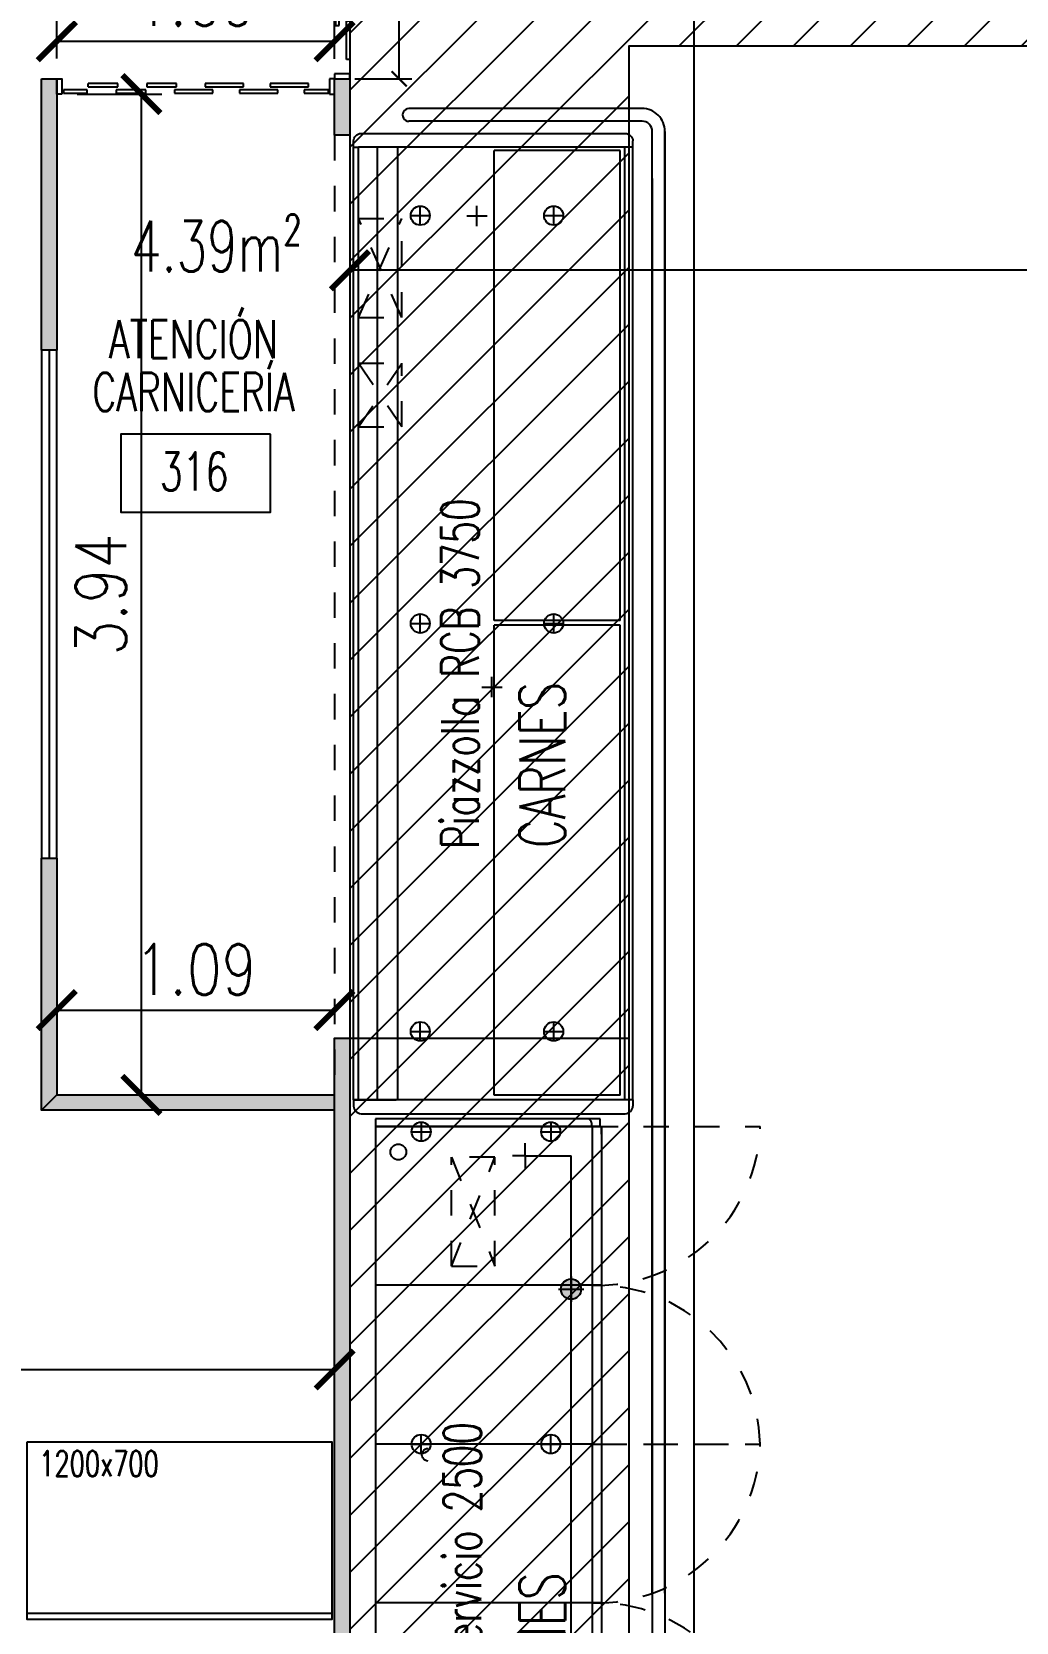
# Model space of a CAD drawing. Header units: millimetres. Extents: x -129 to 3172, y -143 to 919.
# Drawn here: x -33.93 to -30.05, y 21.91 to 28.17 of the extents above; entities that cross this region are included whole.
import ezdxf
from ezdxf.enums import TextEntityAlignment as Align

# ---------------------------------------------------------------- set-up
doc = ezdxf.new("R2010")
doc.units = ezdxf.units.MM
doc.header["$LTSCALE"] = 0.1
for name, pattern in [('DASHED2', [0.375, 0.25, -0.125]), ('HIDDEN', [9.525, 6.35, -3.175]), ('PLANO BASE ROCA II-2$0$HIDDEN', [0.375, 0.25, -0.125]), ('TRATTEGGIATA2', [0.375, 0.25, -0.125])]:
    doc.linetypes.add(name, pattern=pattern)
for name, color, linetype in [('A-CAMARA', 160, 'Continuous'), ('C-CÁMARA', 8, 'Continuous'), ('Cenefa perimetral', 4, 'Continuous'), ('D-AISI BAJA', 8, 'Continuous'), ('E-AC INOX', 112, 'Continuous'), ('E-EXHIBIDORAS', 8, 'Continuous'), ('E-TXT', 7, 'Continuous'), ('H-HATCH PANEL  6', 150, 'Continuous'), ('R-CUADRO REF', 1, 'Continuous'), ('R-NOMBRE LOCAL', 7, 'Continuous'), ('zA-COTAS', 1, 'Continuous'), ('zA-TXT SUPS', 2, 'Continuous')]:
    doc.layers.add(name, color=color, linetype=linetype)
doc.styles.add('ROMANS', font='ROMANS.SHX', dxfattribs={"width": 0.8, "height": 0.2})
doc.styles.get("Standard").update_dxf_attribs({"font": 'arial.ttf'})
doc.styles.add('TESTI15', font='romans.shx', dxfattribs={"width": 0.9, "height": 1.5})
doc.styles.add('VAUX', font='romans.shx', dxfattribs={"width": 0.85})
doc.dimstyles.new('COTA 1-125', dxfattribs={"dimtxt": 0.2, "dimasz": 0.15, "dimexe": 0.08, "dimexo": 0.08, "dimgap": 0.06, "dimtad": 1, "dimzin": 0, "dimdsep": 46, "dimtxsty": 'ROMANS', "dimblk": 'ARCHTICK', "dimcen": 0, "dimclrd": 256, "dimclre": 8, "dimclrt": 3, "dimadec": 0, "dimazin": 0, "dimtfac": 1, "dimtofl": 0, "dimtmove": 0, "dimatfit": 3, "dimldrblk": 'ARCHTICK', "dimfxl": 1, "dimtolj": 1, "dimtzin": 0, "dimlwd": -1, "dimlwe": -1, "dimarcsym": 0})
doc.dimstyles.new('MIG-LATERAL-CHICO', dxfattribs={"dimtxt": 0.12, "dimasz": 0.06, "dimexe": 0.05, "dimexo": 0.02, "dimgap": 0.005, "dimtad": 0, "dimrnd": 0.005, "dimzin": 0, "dimdsep": 46, "dimtxsty": 'ROMANS', "dimblk1": 'ARCHTICK', "dimblk2": 'ARCHTICK', "dimsah": 1, "dimcen": 2.5, "dimclrd": 1, "dimclre": 8, "dimclrt": 3, "dimadec": 0, "dimazin": 0, "dimtfac": 1, "dimtmove": 0, "dimatfit": 3, "dimldrblk": 'ARCHTICK', "dimfxl": 1, "dimtolj": 1, "dimtzin": 0, "dimarcsym": 0})

# ---------------------------------------------------------------- blocks, each defined once
blk = doc.blocks.new('cortina')
at = {"layer": 'C-CÁMARA'}
for p, q in [((-0.4312, 0.1011, 0.0008), (-0.4512, 0.1011, 0.0008)), ((-0.4312, 0.0411, 0.0008), (-0.4312, 0.1011, 0.0008)), ((-0.3311, 0.0974, -0.0413), (-0.4266, 0.0974, -0.0413)), ((-0.4266, 0.0974, -0.0413), (-0.4266, 0.0838, -0.0413)), ((-0.4266, 0.0838, -0.0413), (-0.3311, 0.0838, -0.0413)), ((-0.1975, 0.0732, -0.0413), (-0.3489, 0.0732, -0.0413)), ((-0.3489, 0.0732, -0.0413), (-0.3489, 0.0596, -0.0413)), ((-0.3311, 0.0838, -0.0413), (-0.3311, 0.0974, -0.0413)), ((-0.0766, 0.0974, -0.0413), (-0.228, 0.0974, -0.0413)), ((-0.228, 0.0974, -0.0413), (-0.228, 0.0838, -0.0413)), ((-0.228, 0.0838, -0.0413), (-0.0766, 0.0838, -0.0413)), ((-0.1975, 0.0596, -0.0413), (-0.1975, 0.0732, -0.0413)), ((0.0585, 0.0732, -0.0413), (-0.0929, 0.0732, -0.0413)), ((-0.0929, 0.0732, -0.0413), (-0.0929, 0.0596, -0.0413)), ((-0.0766, 0.0838, -0.0413), (-0.0766, 0.0974, -0.0413)), ((0.1794, 0.0974, -0.0413), (0.028, 0.0974, -0.0413)), ((0.028, 0.0974, -0.0413), (0.028, 0.0838, -0.0413)), ((0.028, 0.0838, -0.0413), (0.1794, 0.0838, -0.0413)), ((0.0585, 0.0596, -0.0413), (0.0585, 0.0732, -0.0413)), ((0.1715, 0.0732, -0.0413), (0.1715, 0.0596, -0.0413)), ((0.2885, 0.0732, -0.0413), (0.1715, 0.0732, -0.0413)), ((0.1794, 0.0838, -0.0413), (0.1794, 0.0974, -0.0413)), ((0.2885, 0.0596, -0.0413), (0.2885, 0.0732, -0.0413)), ((0.2925, 0.0974, -0.0413), (0.2925, 0.0838, -0.0413)), ((0.4094, 0.0974, -0.0413), (0.2925, 0.0974, -0.0413)), ((0.2925, 0.0838, -0.0413), (0.4094, 0.0838, -0.0413)), ((0.4016, 0.0732, -0.0413), (0.4016, 0.0596, -0.0413)), ((0.5185, 0.0732, -0.0413), (0.4016, 0.0732, -0.0413)), ((0.4094, 0.0838, -0.0413), (0.4094, 0.0974, -0.0413)), ((0.5185, 0.0732, -0.0413), (0.5185, 0.0596, -0.0413)), ((0.5225, 0.0974, -0.0413), (0.5225, 0.0838, -0.0413)), ((0.6156, 0.0974, -0.0413), (0.5225, 0.0974, -0.0413)), ((0.5225, 0.0838, -0.0413), (0.6156, 0.0838, -0.0413)), ((0.6156, 0.0838, -0.0413), (0.6156, 0.0974, -0.0413)), ((-0.4512, 0.0411, 0.0008), (-0.4312, 0.0411, 0.0008)), ((-0.3489, 0.0596, -0.0413), (-0.1975, 0.0596, -0.0413)), ((-0.0929, 0.0596, -0.0413), (0.0585, 0.0596, -0.0413)), ((0.1715, 0.0596, -0.0413), (0.2885, 0.0596, -0.0413)), ((0.4016, 0.0596, -0.0413), (0.5185, 0.0596, -0.0413))]:
    blk.add_line(p, q, dxfattribs=at)
at = {"layer": 'C-CÁMARA', "elevation": -0.0116}
blk.add_lwpolyline([(0.6223, 0.1011), (0.6423, 0.1011), (0.6423, 0.0411), (0.6223, 0.0411)], close=True, dxfattribs=at)
blk = doc.blocks.new('N Local')
at = {"layer": 'R-CUADRO REF'}
blk.add_lwpolyline([(6337.1934, -934.8286), (6337.93, -934.8286), (6337.93, -935.2124), (6337.1934, -935.2124)], close=True, dxfattribs=at)
at = {"layer": 'R-CUADRO REF', "lineweight": 0, "style": 'VAUX', "width": 0.85}
blk.add_attdef('NUMERO', text='', height=0.1823, dxfattribs=at).set_placement((6337.5847, -935.1061), align=Align.CENTER)
at = {"layer": 'R-NOMBRE LOCAL', "lineweight": 0, "style": 'VAUX', "width": 0.85}
for p in [(6337.5718, -934.4549), (6337.5718, -934.7149)]:
    blk.add_attdef('NOMBRE', text='', height=0.1823, dxfattribs=at).set_placement(p, align=Align.CENTER)
blk = doc.blocks.new('Mesada 1200x700')
at = {"layer": 'E-AC INOX', "elevation": -0.0163}
for points in [[(-82.3413, 17.0489), (-81.1413, 17.0489), (-81.1413, 16.3489), (-82.3413, 16.3489)], [(-82.3413, 16.3739), (-81.1413, 16.3739), (-81.1413, 16.3489), (-82.3413, 16.3489)]]:
    blk.add_lwpolyline(points, close=True, dxfattribs=at)
at = {"layer": 'E-TXT', "insert": (-82.2938, 17.0132, -0.0163), "char_height": 0.1, "attachment_point": 1, "style": 'TESTI15'}
blk.add_mtext_dynamic_manual_height_columns('{\\W0.7;1200x700}', width=1.152489, gutter_width=12.5, heights=[0], dxfattribs=at)
blk = doc.blocks.new('CORTINA 120')
at = {"layer": 'C-CÁMARA'}
for p, q in [((-1.1879, 0), (-1.2079, 0)), ((-1.1879, -0.06), (-1.1879, 0)), ((-0.0137, -0.06, 0.0102), (-0.0137, 0, 0.0102)), ((-0.0137, 0, 0.0102), (0.0063, 0, 0.0102)), ((-1.2079, -0.06), (-1.1879, -0.06)), ((-0.9913, -0.0037, -0.0421), (-1.1427, -0.0037, -0.0421)), ((-1.1427, -0.0037, -0.0421), (-1.1427, -0.0173, -0.0421)), ((-1.1427, -0.0173, -0.0421), (-0.9913, -0.0173, -0.0421)), ((-1.0102, -0.06), (-1.0102, -0.0464)), ((-1.0102, -0.0464), (-0.8588, -0.0464)), ((-0.8588, -0.06), (-1.0102, -0.06)), ((-0.9913, -0.0173, -0.0421), (-0.9913, -0.0037, -0.0421)), ((-0.7286, -0.0037, -0.0421), (-0.88, -0.0037, -0.0421)), ((-0.88, -0.0037, -0.0421), (-0.88, -0.0173, -0.0421)), ((-0.88, -0.0173, -0.0421), (-0.7286, -0.0173, -0.0421)), ((-0.8588, -0.0464), (-0.8588, -0.06)), ((-0.7475, -0.0464), (-0.5961, -0.0464)), ((-0.7475, -0.06), (-0.7475, -0.0464)), ((-0.5961, -0.06), (-0.7475, -0.06)), ((-0.7286, -0.0173, -0.0421), (-0.7286, -0.0037, -0.0421)), ((-0.4725, -0.0037, -0.0421), (-0.6239, -0.0037, -0.0421)), ((-0.6239, -0.0037, -0.0421), (-0.6239, -0.0173, -0.0421)), ((-0.6239, -0.0173, -0.0421), (-0.4725, -0.0173, -0.0421)), ((-0.5961, -0.0464), (-0.5961, -0.06)), ((-0.4897, -0.06), (-0.4897, -0.0464)), ((-0.4897, -0.0464), (-0.3384, -0.0464)), ((-0.3384, -0.06), (-0.4897, -0.06)), ((-0.4725, -0.0173, -0.0421), (-0.4725, -0.0037, -0.0421)), ((-0.3556, -0.0173, -0.0421), (-0.3556, -0.0037, -0.0421)), ((-0.3556, -0.0037, -0.0421), (-0.2042, -0.0037, -0.0421)), ((-0.2042, -0.0173, -0.0421), (-0.3556, -0.0173, -0.0421)), ((-0.3384, -0.0464), (-0.3384, -0.06)), ((-0.07, -0.0464), (-0.2214, -0.0464)), ((-0.2214, -0.0464), (-0.2214, -0.06)), ((-0.2214, -0.06), (-0.07, -0.06)), ((-0.2042, -0.0037, -0.0421), (-0.2042, -0.0173, -0.0421)), ((-0.07, -0.06), (-0.07, -0.0464)), ((0.0063, -0.06, 0.0102), (-0.0137, -0.06, 0.0102))]:
    blk.add_line(p, q, dxfattribs=at)
blk = doc.blocks.new('_ARCHTICK')
at = {"color": 0, "linetype": 'ByBlock', "const_width": 0.15}
blk.add_lwpolyline([(-0.5, -0.5), (0.5, 0.5)], dxfattribs=at)
blk = doc.blocks.new('*D344')
at = {"layer": 'Defpoints', "color": 0, "transparency": 16777216}
for p in [(-32.6763, 29.1847, 0.0003), (-32.4824, 29.1847), (-32.6763, 27.9847, 0.0003)]:
    blk.add_point(p, dxfattribs=at)
at = {"layer": 'zA-COTAS', "color": 8, "lineweight": -2, "transparency": 16777216}
for p, q in [((-32.6563, 29.1847), (-32.4324, 29.1847)), ((-32.6563, 27.9847), (-32.4324, 27.9847))]:
    blk.add_line(p, q, dxfattribs=at)
at = {"layer": 'zA-COTAS', "color": 1, "lineweight": -2, "transparency": 16777216}
for p, q in [((-32.4824, 29.1847), (-32.4824, 28.8221)), ((-32.4824, 27.9847), (-32.4824, 28.3473))]:
    blk.add_line(p, q, dxfattribs=at)
at = {"layer": 'zA-COTAS', "color": 1, "lineweight": -2, "transparency": 16777216, "xscale": 0.06, "yscale": 0.06, "zscale": 0.06}
for p, rotation in [((-32.4824, 29.1847), 90), ((-32.4824, 27.9847), 270)]:
    blk.add_blockref('_ARCHTICK', p, dxfattribs=dict(at, rotation=rotation))
at = {"layer": 'zA-COTAS', "color": 3, "transparency": 16777216, "insert": (-32.4824, 28.5847), "char_height": 0.2, "attachment_point": 5, "rotation": 90, "style": 'ROMANS'}
blk.add_mtext('\\A1;1.20', dxfattribs=at)
blk = doc.blocks.new('lateral derecho')
at = {"layer": 'E-EXHIBIDORAS'}
for p, q in [((412153.2, 429715.3), (412153.2, 430550.3)), ((412153.2, 429665.3), (412153.2, 430550.3)), ((412153.2, 430550.3), (412153.2, 429700.3)), ((412153.2, 430550.3), (412153.2, 429700.3)), ((412183.2, 430550.3), (412153.2, 430550.3)), ((412153.2, 430550.3), (412153.2, 429700.3)), ((412183.2, 429665.3), (412183.2, 430550.3))]:
    blk.add_line(p, q, dxfattribs=at)
at = {"layer": 'E-EXHIBIDORAS', "linetype": 'ByBlock'}
for p, q in [((412153.2, 429665.3), (412153.2, 430550.3)), ((412183.2, 429665.3), (412183.2, 430550.3)), ((412183.2, 429665.3), (412183.2, 430550.3)), ((412183.2, 429665.3), (412183.2, 430550.3)), ((412168.2, 429700.3), (412153.2, 429700.3)), ((412183.2, 429665.3), (412183.2, 429715.3)), ((412153.2, 429665.3), (412183.2, 429665.3))]:
    blk.add_line(p, q, dxfattribs=at)
blk.add_arc((412167.3, 429716.1), 15.8, 272.96352, 357.03648, dxfattribs=at)
blk = doc.blocks.new('COSTAN-REFERENCIA DE DESAGÜES')
at = {"layer": 'E-EXHIBIDORAS'}
blk.add_hatch(color=256, dxfattribs=at).paths.add_polyline_path([(40, 0, 1), (-40, 0, 1)])
blk.add_circle((0, 0), 40, dxfattribs=at)
blk = doc.blocks.new('LI_TL1_N_ ECO 250')
at = {"layer": 'E-EXHIBIDORAS'}
for p, q in [((2500, 0), (0, 0)), ((0, 0), (0, -855)), ((625, -890), (625, 0)), ((1250, -855), (1250, 0)), ((1875, -890), (1875, 0)), ((2500, -855), (2500, 0)), ((-17.6, -180), (57.6, -180)), ((20, -142.4), (20, -217.6)), ((1212.4, -180), (1287.6, -180)), ((1250, -142.4), (1250, -217.6)), ((2517.6, -180), (2442.4, -180)), ((2480, -142.4), (2480, -217.6)), ((121.7, -590), (121.7, -540)), ((2385, -590), (2385, -540)), ((121.7, -590), (71.7, -590)), ((121.7, -590), (121.7, -640)), ((121.7, -590), (171.7, -590)), ((2385, -590), (2335, -590)), ((2385, -590), (2385, -640)), ((2385, -590), (2435, -590)), ((20, -652.4), (20, -727.6)), ((121.7, -770), (121.7, -645)), ((1250, -652.4), (1250, -727.6)), ((2385, -645), (2385, -770)), ((2480, -652.4), (2480, -727.6)), ((-17.6, -690), (57.6, -690)), ((1212.4, -690), (1287.6, -690)), ((1860, -720), (1860, -820)), ((2517.6, -690), (2442.4, -690)), ((121.7, -770), (2385, -770)), ((1910, -770), (1810, -770)), ((0, -855), (2500, -855)), ((0, -855), (0, -890)), ((2500, -890), (0, -890)), ((2470, -890), (2500, -890))]:
    blk.add_line(p, q, dxfattribs=at)
at = {"layer": 'E-EXHIBIDORAS', "linetype": 'TRATTEGGIATA2'}
for p, q in [((1950, -300), (2380, -300)), ((1950, -300), (2380, -470)), ((2380, -300), (1950, -470)), ((1950, -300), (1950, -470)), ((2380, -470), (2380, -300)), ((1950, -470), (2380, -470))]:
    blk.add_line(p, q, dxfattribs=at)
at = {"layer": 'E-EXHIBIDORAS', "linetype": 'DASHED2'}
for p, q in [((1250, -855), (1250, -1515)), ((2500, -855), (2500, -1515)), ((0, -890), (0, -1515)), ((1250, -890), (1250, -1515))]:
    blk.add_line(p, q, dxfattribs=at)
at = {"layer": 'E-EXHIBIDORAS'}
for centre, radius in [((2400, -90), 31), ((20, -180), 37.6), ((1250, -180), 37.6), ((2480, -180), 37.6), ((20, -690), 37.6), ((1250, -690), 37.6), ((2480, -690), 37.6)]:
    blk.add_circle(centre, radius, dxfattribs=at)
at = {"layer": 'E-EXHIBIDORAS', "linetype": 'DASHED2'}
for centre, start, end in [((-17.5, -872.5), 271.5602, 1.5602), ((1267.5, -872.5), 178.4398, 268.4398), ((1232.5, -872.5), 271.5602, 1.5602), ((2517.5, -872.5), 178.4398, 268.4398)]:
    blk.add_arc(centre, 642.7, start, end, dxfattribs=at)
at = {"layer": 'E-EXHIBIDORAS'}
blk.add_blockref('COSTAN-REFERENCIA DE DESAGÜES', (1860, -770), dxfattribs=at)
at = {"layer": 'E-TXT', "insert": (88.8, -268.1), "char_height": 148, "attachment_point": 1}
blk.add_mtext_dynamic_manual_height_columns('{\\Fromans|c0;\\W0.7;Autoservicio 2500}', width=2517.267, gutter_width=1.38, heights=[0], dxfattribs=at)
blk = doc.blocks.new('POSICION DE DESAGUE')
for p, q in [((-40, 0), (40, 0)), ((0, 40), (0, -40))]:
    blk.add_line(p, q)
blk = doc.blocks.new('PIAZZOLLA RCB 375')
at = {"layer": 'E-EXHIBIDORAS'}
for p, q in [((0, 0), (3750, 0)), ((0, -20), (0, 0)), ((0, -1100), (0, -20)), ((0, -20), (3750, -20)), ((0, -20), (0, -94)), ((3750, -1100), (3750, -20)), ((0, -94), (3750, -94)), ((0, -94), (0, -168)), ((0, -174), (3750, -174)), ((269, -225.4), (269, -300.6)), ((1875, -225.4), (1875, -300.6)), ((3481, -225.4), (3481, -300.6)), ((231.4, -263), (306.6, -263)), ((1837.4, -263), (1912.6, -263)), ((3443.4, -263), (3518.6, -263)), ((18, -1050), (18, -554)), ((18, -554), (1869, -554)), ((1869, -1050), (1869, -554)), ((1887, -1050), (1887, -554)), ((1887, -554), (3738, -554)), ((3738, -1050), (3738, -554)), ((269, -750.4), (269, -825.6)), ((1875, -750.4), (1875, -825.6)), ((3481, -750.4), (3481, -825.6)), ((231.4, -788), (306.6, -788)), ((1837.4, -788), (1912.6, -788)), ((3443.4, -788), (3518.6, -788)), ((18, -1050), (1869, -1050)), ((1887, -1050), (3738, -1050)), ((0, -1068), (3750, -1068)), ((0, -1100), (3750, -1100))]:
    blk.add_line(p, q, dxfattribs=at)
at = {"layer": 'E-EXHIBIDORAS', "linetype": 'TRATTEGGIATA2'}
for p, q in [((2650, -20), (2900, -20)), ((2650, -20), (2650, -190)), ((2650, -190), (2900, -20)), ((2650, -20), (2900, -190)), ((2900, -20), (2900, -190)), ((3080, -20), (3470, -20)), ((3080, -20), (3080, -190)), ((3080, -190), (3470, -20)), ((3080, -20), (3470, -190)), ((3470, -20), (3470, -190)), ((2650, -190), (2900, -190)), ((3080, -190), (3470, -190))]:
    blk.add_line(p, q, dxfattribs=at)
at = {"layer": 'E-EXHIBIDORAS'}
for centre in [(269, -263), (1875, -263), (3481, -263), (269, -788), (1875, -788), (3481, -788)]:
    blk.add_circle(centre, 37.6, dxfattribs=at)
for p in [(3480, -486), (1625, -545)]:
    blk.add_blockref('POSICION DE DESAGUE', p, dxfattribs=at)
at = {"layer": 'E-TXT', "insert": (986.8, -345.6), "char_height": 148, "attachment_point": 1}
blk.add_mtext_dynamic_manual_height_columns('{\\Fromans|c0;\\W0.7;Piazzolla RCB 3750}', width=1930.553, gutter_width=1.38, heights=[0], dxfattribs=at)
blk = doc.blocks.new('PIAZZOLLA STD SX')
at = {"layer": 'E-EXHIBIDORAS'}
for p, q in [((0, 0), (-25, 0)), ((0, 0), (0, -20)), ((-55, -30), (-55, -1070)), ((-55, -30), (-55, -30)), ((0, -1100), (0, -20)), ((-55, -1070), (-55, -1070)), ((0, -1100), (-25, -1100))]:
    blk.add_line(p, q, dxfattribs=at)
for centre, start, end in [((-23.2, -31.8), 93.16582, 176.83418), ((-23.2, -1068.2), 183.16582, 266.83418)]:
    blk.add_arc(centre, 31.8, start, end, dxfattribs=at)
blk = doc.blocks.new('*D458')
at = {"layer": 'Defpoints', "color": 0, "transparency": 16777216}
for p in [(-33.8301, 24.3182, -0.0113), (-32.7369, 24.3182, -0.0113), (-32.7369, 24.3182)]:
    blk.add_point(p, dxfattribs=at)
at = {"layer": 'zA-COTAS', "transparency": 16777216}
blk.add_line((-33.8301, 24.3182), (-32.7369, 24.3182), dxfattribs=at)
at = {"layer": 'zA-COTAS', "transparency": 16777216, "xscale": 0.15, "yscale": 0.15, "zscale": 0.15, "rotation": 180}
blk.add_blockref('_ARCHTICK', (-33.8301, 24.3182), dxfattribs=at)
at = {"layer": 'zA-COTAS', "transparency": 16777216, "xscale": 0.15, "yscale": 0.15, "zscale": 0.15}
blk.add_blockref('_ARCHTICK', (-32.7369, 24.3182), dxfattribs=at)
at = {"layer": 'zA-COTAS', "color": 3, "transparency": 16777216, "insert": (-33.2835, 24.4782), "char_height": 0.2, "attachment_point": 5, "style": 'ROMANS'}
blk.add_mtext('\\A1;1.09', dxfattribs=at)
blk = doc.blocks.new('*D459')
at = {"layer": 'Defpoints', "color": 0, "transparency": 16777216}
for p in [(-33.8299, 27.9247, -0.0335), (-33.497, 27.9247), (-33.588, 23.9839, 0.0006)]:
    blk.add_point(p, dxfattribs=at)
at = {"layer": 'zA-COTAS', "color": 8, "linetype": 'HIDDEN', "transparency": 16777216}
for p, q in [((-33.7499, 27.9247), (-33.417, 27.9247)), ((-33.508, 23.9839), (-33.417, 23.9839))]:
    blk.add_line(p, q, dxfattribs=at)
at = {"layer": 'zA-COTAS', "transparency": 16777216}
blk.add_line((-33.497, 23.9839), (-33.497, 27.9247), dxfattribs=at)
at = {"layer": 'zA-COTAS', "transparency": 16777216, "xscale": 0.15, "yscale": 0.15, "zscale": 0.15}
for p, rotation in [((-33.497, 27.9247), 90), ((-33.497, 23.9839), 270)]:
    blk.add_blockref('_ARCHTICK', p, dxfattribs=dict(at, rotation=rotation))
at = {"layer": 'zA-COTAS', "color": 3, "transparency": 16777216, "insert": (-33.657, 25.9543), "char_height": 0.2, "attachment_point": 5, "rotation": 90, "style": 'ROMANS'}
blk.add_mtext('\\A1;3.94', dxfattribs=at)
blk = doc.blocks.new('*D462')
at = {"layer": 'Defpoints', "color": 0, "transparency": 16777216}
for p in [(-32.7364, 22.903), (-36.1884, 21.9081, 0.0003), (-32.7364, 21.9104, 0.0003)]:
    blk.add_point(p, dxfattribs=at)
at = {"layer": 'zA-COTAS', "color": 8, "linetype": 'HIDDEN', "transparency": 16777216}
for p, q in [((-36.1884, 21.9881), (-36.1884, 22.983)), ((-32.7364, 21.9904), (-32.7364, 22.983))]:
    blk.add_line(p, q, dxfattribs=at)
at = {"layer": 'zA-COTAS', "transparency": 16777216}
blk.add_line((-36.1884, 22.903), (-32.7364, 22.903), dxfattribs=at)
at = {"layer": 'zA-COTAS', "transparency": 16777216, "xscale": 0.15, "yscale": 0.15, "zscale": 0.15, "rotation": 180}
blk.add_blockref('_ARCHTICK', (-36.1884, 22.903), dxfattribs=at)
at = {"layer": 'zA-COTAS', "transparency": 16777216, "xscale": 0.15, "yscale": 0.15, "zscale": 0.15}
blk.add_blockref('_ARCHTICK', (-32.7364, 22.903), dxfattribs=at)
at = {"layer": 'zA-COTAS', "color": 3, "transparency": 16777216, "insert": (-34.4624, 23.063), "char_height": 0.2, "attachment_point": 5, "style": 'ROMANS'}
blk.add_mtext('\\A1;3.45', dxfattribs=at)
blk = doc.blocks.new('*D488')
at = {"layer": 'Defpoints', "color": 0, "transparency": 16777216}
for p in [(-32.0143, 29.1847, 0), (-32.0143, 0.1851, 0), (-31.3217, 0.1851)]:
    blk.add_point(p, dxfattribs=at)
at = {"layer": 'zA-COTAS', "color": 8, "linetype": 'HIDDEN', "transparency": 16777216}
for p, q in [((-31.9343, 29.1847), (-31.2417, 29.1847)), ((-31.9343, 0.1851), (-31.2417, 0.1851))]:
    blk.add_line(p, q, dxfattribs=at)
at = {"layer": 'zA-COTAS', "transparency": 16777216}
blk.add_line((-31.3217, 29.1847), (-31.3217, 0.1851), dxfattribs=at)
at = {"layer": 'zA-COTAS', "transparency": 16777216, "xscale": 0.15, "yscale": 0.15, "zscale": 0.15}
for p, rotation in [((-31.3217, 29.1847), 90), ((-31.3217, 0.1851), 270)]:
    blk.add_blockref('_ARCHTICK', p, dxfattribs=dict(at, rotation=rotation))
at = {"layer": 'zA-COTAS', "color": 3, "transparency": 16777216, "insert": (-31.4817, 14.6849), "char_height": 0.2, "attachment_point": 5, "rotation": 90, "style": 'ROMANS'}
blk.add_mtext('\\A1;29.00', dxfattribs=at)
blk = doc.blocks.new('*D490')
at = {"layer": 'Defpoints', "color": 0, "transparency": 16777216}
for p in [(-32.6764, 27.6238, 0), (-5.607, 27.6238, 0), (-32.6764, 27.2312)]:
    blk.add_point(p, dxfattribs=at)
at = {"layer": 'zA-COTAS', "color": 8, "linetype": 'HIDDEN', "transparency": 16777216}
for p, q in [((-32.6764, 27.5438), (-32.6764, 27.1512)), ((-5.607, 27.5438), (-5.607, 27.1512))]:
    blk.add_line(p, q, dxfattribs=at)
at = {"layer": 'zA-COTAS', "transparency": 16777216}
blk.add_line((-5.607, 27.2312), (-32.6764, 27.2312), dxfattribs=at)
at = {"layer": 'zA-COTAS', "transparency": 16777216, "xscale": 0.15, "yscale": 0.15, "zscale": 0.15, "rotation": 180}
blk.add_blockref('_ARCHTICK', (-32.6764, 27.2312), dxfattribs=at)
at = {"layer": 'zA-COTAS', "transparency": 16777216, "xscale": 0.15, "yscale": 0.15, "zscale": 0.15}
blk.add_blockref('_ARCHTICK', (-5.607, 27.2312), dxfattribs=at)
at = {"layer": 'zA-COTAS', "color": 3, "transparency": 16777216, "insert": (-19.1417, 27.3912), "char_height": 0.2, "attachment_point": 5, "style": 'ROMANS'}
blk.add_mtext('\\A1;27.07', dxfattribs=at)
blk = doc.blocks.new('*D559')
at = {"layer": 'Defpoints', "color": 0, "transparency": 16777216}
for p in [(-32.7363, 28.1328), (-33.83, 27.9847), (-32.7363, 27.984)]:
    blk.add_point(p, dxfattribs=at)
at = {"layer": 'zA-COTAS', "color": 8, "linetype": 'HIDDEN', "transparency": 16777216}
for p, q in [((-33.83, 28.0647), (-33.83, 28.2128)), ((-32.7363, 28.064), (-32.7363, 28.2128))]:
    blk.add_line(p, q, dxfattribs=at)
at = {"layer": 'zA-COTAS', "transparency": 16777216}
blk.add_line((-33.83, 28.1328), (-32.7363, 28.1328), dxfattribs=at)
at = {"layer": 'zA-COTAS', "transparency": 16777216, "xscale": 0.15, "yscale": 0.15, "zscale": 0.15, "rotation": 180}
blk.add_blockref('_ARCHTICK', (-33.83, 28.1328), dxfattribs=at)
at = {"layer": 'zA-COTAS', "transparency": 16777216, "xscale": 0.15, "yscale": 0.15, "zscale": 0.15}
blk.add_blockref('_ARCHTICK', (-32.7363, 28.1328), dxfattribs=at)
at = {"layer": 'zA-COTAS', "color": 3, "transparency": 16777216, "insert": (-33.2832, 28.2928), "char_height": 0.2, "attachment_point": 5, "style": 'ROMANS'}
blk.add_mtext('\\A1;1.09', dxfattribs=at)

msp = doc.modelspace()

# ---------------------------------------------------------------- hatches: boundary and pattern name
at = {"layer": 'Cenefa perimetral'}
h = msp.add_hatch(dxfattribs=at)
h.set_pattern_fill('LINE', color=256, scale=0.05, angle=45)
h.paths.add_polyline_path([(-8.4062, 0.1851), (-8.4062, 0.7351), (-31.5769, 0.7351), (-31.5769, 28.1147), (-6.707, 28.1147), (-6.707, 24.0344), (-5.607, 24.0344), (-5.607, 28.1477), (-6.5037, 28.1477), (-6.5037, 29.2147), (-32.6763, 29.1847), (-32.6763, 0.1851)])
at = {"layer": 'H-HATCH PANEL  6'}
for points in [[(-33.89, 27.9847), (-33.8839, 27.9847), (-33.8868, 27.9847), (-33.83, 27.9847), (-33.83, 27.9843), (-33.83, 26.9161), (-33.89, 26.9161)], [(-32.7363, 27.9847), (-32.6763, 27.9847), (-32.6765, 27.7629), (-32.7365, 27.7629)], [(-33.8901, 24.9159), (-33.8869, 24.9159), (-33.8301, 24.9159), (-33.8301, 23.9839), (-33.8901, 23.9239)], [(-32.7369, 24.2071), (-32.6769, 24.2071), (-32.6769, 17.3797), (-32.7369, 17.3797)], [(-33.8901, 23.9239), (-33.8301, 23.9839), (-32.7378, 23.9839), (-32.7378, 23.9239)]]:
    msp.add_hatch(color=256, dxfattribs=at).paths.add_polyline_path(points)

# ---------------------------------------------------------------- linework, layer by layer
at = {"layer": 'A-CAMARA', "color": 8, "linetype": 'PLANO BASE ROCA II-2$0$HIDDEN'}
for p, q in [((-32.7369, 27.7628), (-32.7369, 23.9888)), ((-32.6769, 27.7628), (-32.6769, 23.989))]:
    msp.add_line(p, q, dxfattribs=at)
at = {"layer": 'A-CAMARA'}
for points in [[(-33.89, 27.9847), (-33.8868, 27.9847), (-33.8868, 27.9847), (-33.83, 27.9847), (-33.83, 27.9847), (-33.83, 27.9847), (-33.83, 26.9161), (-33.83, 26.9161), (-33.89, 26.9161), (-33.89, 26.9161), (-33.89, 27.9847)], [(-32.7363, 27.9847), (-32.7363, 27.9847), (-32.7363, 27.9847), (-32.6763, 27.9847), (-32.6763, 27.9847), (-32.6763, 27.9847), (-32.6765, 27.7629), (-32.6765, 27.7629), (-32.7365, 27.7629), (-32.7365, 27.7629), (-32.7363, 27.9847)], [(-33.8901, 24.9159), (-33.8869, 24.9159), (-33.8869, 24.9159), (-33.8301, 24.9159), (-33.8301, 24.9159), (-33.8301, 24.9159), (-33.8301, 23.9839), (-33.8301, 23.9839), (-33.8901, 23.9239), (-33.8901, 23.9239), (-33.8901, 24.9159)], [(-32.7369, 24.2071), (-32.7369, 24.2071), (-32.7369, 24.2071), (-32.6769, 24.2071), (-32.6769, 24.2071), (-32.6769, 24.2071), (-32.6769, 17.3797), (-32.6769, 17.3797), (-32.7369, 17.3797), (-32.7369, 17.3797), (-32.7369, 24.2071)], [(-33.8901, 23.9239), (-33.8901, 23.9239), (-33.8301, 23.9839), (-33.8301, 23.9839), (-33.8301, 23.9839), (-33.8301, 23.9839), (-32.7378, 23.9839), (-32.7378, 23.9239), (-32.7378, 23.9239), (-32.7378, 23.9239), (-33.8901, 23.9239)]]:
    msp.add_lwpolyline(points, dxfattribs=at)
at = {"layer": 'C-CÁMARA'}
msp.add_line((-33.86, 26.9161), (-33.86, 24.9166), dxfattribs=at)
msp.add_lwpolyline([(-33.89, 24.9166), (-33.83, 24.9166), (-33.83, 26.9161), (-33.89, 26.9161)], close=True, dxfattribs=at)
at = {"layer": 'Cenefa perimetral'}
for p, q in [((-31.5769, 28.1147), (-6.707, 28.1147)), ((-31.5769, 0.7351), (-31.5769, 28.1147)), ((-32.6769, 24.2071), (-31.5769, 24.2071))]:
    msp.add_line(p, q, dxfattribs=at)
msp.add_lwpolyline([(-8.4062, 0.1851), (-8.4062, 0.7351), (-31.5769, 0.7351), (-31.5769, 28.1147), (-6.707, 28.1147), (-6.707, 24.0344), (-5.607, 24.0344), (-5.607, 28.1477), (-6.5037, 28.1477), (-6.5037, 29.2147), (-32.6763, 29.1847), (-32.6763, 0.1851)], close=True, dxfattribs=at)
at = {"layer": 'D-AISI BAJA'}
for points in [[(-32.4437, 27.8678, 1.009642), (-32.4437, 27.8178, -5.268994)], [(-31.4361, 22.0218), (-31.4361, 27.7778, 0.414214), (-31.5261, 27.8678), (-32.4437, 27.8678)], [(-31.4861, 22.0218), (-31.4861, 27.7778, 0.414214), (-31.5261, 27.8178), (-32.4437, 27.8178)], [(-31.4861, 27.5925), (-31.4861, 17.5592, -0.414214), (-31.5261, 17.5192), (-32.4437, 17.5192)], [(-31.4361, 27.5925), (-31.4361, 17.5592, -0.414214), (-31.5261, 17.4692), (-32.4437, 17.4692)], [(-32.3678, 22.5423, -1.009642), (-32.3678, 22.5923, 5.268994)]]:
    msp.add_lwpolyline(points, format="xyb", dxfattribs=at)
for points in [[(-31.4361, 27.7778), (-31.4361, 23.7883)], [(-31.4361, 27.5925), (-31.4361, 17.5592)]]:
    msp.add_lwpolyline(points, dxfattribs=at)

# ---------------------------------------------------------------- block references
at = {"xscale": -1, "rotation": 90}
msp.add_blockref('CORTINA 120', (-32.7363, 27.9911), dxfattribs=at)
at = {"rotation": 180}
msp.add_blockref('cortina', (-33.1876, 28.0258), dxfattribs=at)
at = {"rotation": 90}
for name, p, xscale, yscale, zscale in [('PIAZZOLLA STD SX', (-32.6621, 27.7151), -0.001, 0.001, 0.001), ('PIAZZOLLA STD SX', (-32.6621, 23.9651), 0.001, 0.001, 0.001), ('lateral derecho', (397.9746, -388.2937), 0.0010000000002037, 0.0010000000002037, 0.0010000000002037), ('lateral derecho', (397.9746, -388.2937), 0.0010000000002037, 0.0010000000002037, 0.0010000000002037), ('lateral derecho', (397.9746, -388.2937), 0.0010000000002037, 0.0010000000002037, 0.0010000000002037)]:
    msp.add_blockref(name, p, dxfattribs=dict(at, xscale=xscale, yscale=yscale, zscale=zscale))
ref = msp.add_blockref('N Local', (5036.7658, 774.4487), dxfattribs=dict(xscale=-0.7999999999999545, yscale=0.8000000000000114, zscale=0.8))
ref.add_attrib('NUMERO', '316', dxfattribs={"layer": 'R-CUADRO REF', "lineweight": 0, "height": 0.15, "style": 'VAUX', "width": 0.7}).set_placement((-33.2893, 26.3638), align=Align.CENTER)
ref.add_attrib('NOMBRE', 'ATENCIÓN', dxfattribs={"layer": 'R-NOMBRE LOCAL', "lineweight": 0, "height": 0.15, "style": 'VAUX', "width": 0.7}).set_placement((-33.2916, 26.8847), align=Align.CENTER)
ref.add_attrib('NOMBRE', 'CARNICERÍA', dxfattribs={"layer": 'R-NOMBRE LOCAL', "lineweight": 0, "height": 0.15, "style": 'VAUX', "width": 0.7}).set_placement((-33.2916, 26.6768), align=Align.CENTER)
at = {"layer": 'E-AC INOX'}
msp.add_blockref('Mesada 1200x700', (48.3944, 5.5692), dxfattribs=at)
at = {"layer": 'E-EXHIBIDORAS', "xscale": 0.001, "yscale": 0.001, "zscale": 0.001, "rotation": 90}
for name, p in [('PIAZZOLLA RCB 375', (-32.6621, 23.9651)), ('LI_TL1_N_ ECO 250', (-32.5757, 21.3594))]:
    msp.add_blockref(name, p, dxfattribs=at)

# ---------------------------------------------------------------- texts
at = {"layer": 'E-TXT', "char_height": 0.18, "attachment_point": 1, "rotation": 90}
for insert in [(-32.0092, 24.9561), (-32.0092, 21.4504)]:
    msp.add_mtext_dynamic_manual_height_columns('{\\Fromans|c0;\\W0.7;CARNES}', width=3.762382, gutter_width=1.3826, heights=[0], dxfattribs=dict(at, insert=insert))
at = {"layer": 'zA-TXT SUPS', "insert": (-35.4173, 27.4257, 0.015), "char_height": 0.2, "width": 4.465041, "attachment_point": 1, "line_spacing_factor": 0.999789, "style": 'VAUX'}
msp.add_mtext('\\pi1.87919;{\\W0.7;4.39m²}', dxfattribs=at)

# ---------------------------------------------------------------- dimensions: what is measured, and where the dimension line sits
at = {"layer": 'zA-COTAS'}
for base, p1, p2, picture, middle in [((-31.3217, 0.1851, 0.0219), (-32.0143, 29.1847, 0.0219), (-32.0143, 0.1851, 0.0219), '*D488', (-31.4817, 14.6849, 0.0219)), ((-33.497, 27.9247, 0.0219), (-33.588, 23.9839, 0.0225), (-33.8299, 27.9247, -0.0116), '*D459', (-33.657, 25.9543, 0.0219))]:
    dim = msp.add_linear_dim(base=base, p1=p1, p2=p2, angle=90, dimstyle='COTA 1-125', dxfattribs=at)
    dim.commit()
    dim.dimension.update_dxf_attribs({"geometry": picture, "text_midpoint": middle})
dim = msp.add_linear_dim(base=(-32.4824, 29.1847), p1=(-32.6763, 27.9847, 0.0003), p2=(-32.6763, 29.1847, 0.0003), angle=90, dimstyle='MIG-LATERAL-CHICO', override={"dimfxl": 0.18}, dxfattribs=at)
dim.commit()
dim.dimension.update_dxf_attribs({"geometry": '*D344', "text_midpoint": (-32.4824, 28.5847)})
for base, p1, p2, picture, middle in [((-32.7363, 28.1328), (-33.83, 27.9847), (-32.7363, 27.984), '*D559', (-33.2832, 28.2928)), ((-32.6764, 27.2312, 0.0219), (-5.607, 27.6238, 0.0219), (-32.6764, 27.6238, 0.0219), '*D490', (-19.1417, 27.3912, 0.0219)), ((-32.7369, 24.3182, 0.0219), (-33.8301, 24.3182, 0.0105), (-32.7369, 24.3182, 0.0105), '*D458', (-33.2835, 24.4782, 0.0219)), ((-32.7364, 22.903, 0.0219), (-36.1884, 21.9081, 0.0221), (-32.7364, 21.9104, 0.0221), '*D462', (-34.4624, 23.063, 0.0219))]:
    dim = msp.add_linear_dim(base=base, p1=p1, p2=p2, dimstyle='COTA 1-125', dxfattribs=at)
    dim.commit()
    dim.dimension.update_dxf_attribs({"geometry": picture, "text_midpoint": middle})

doc.saveas('drawing.dxf')
